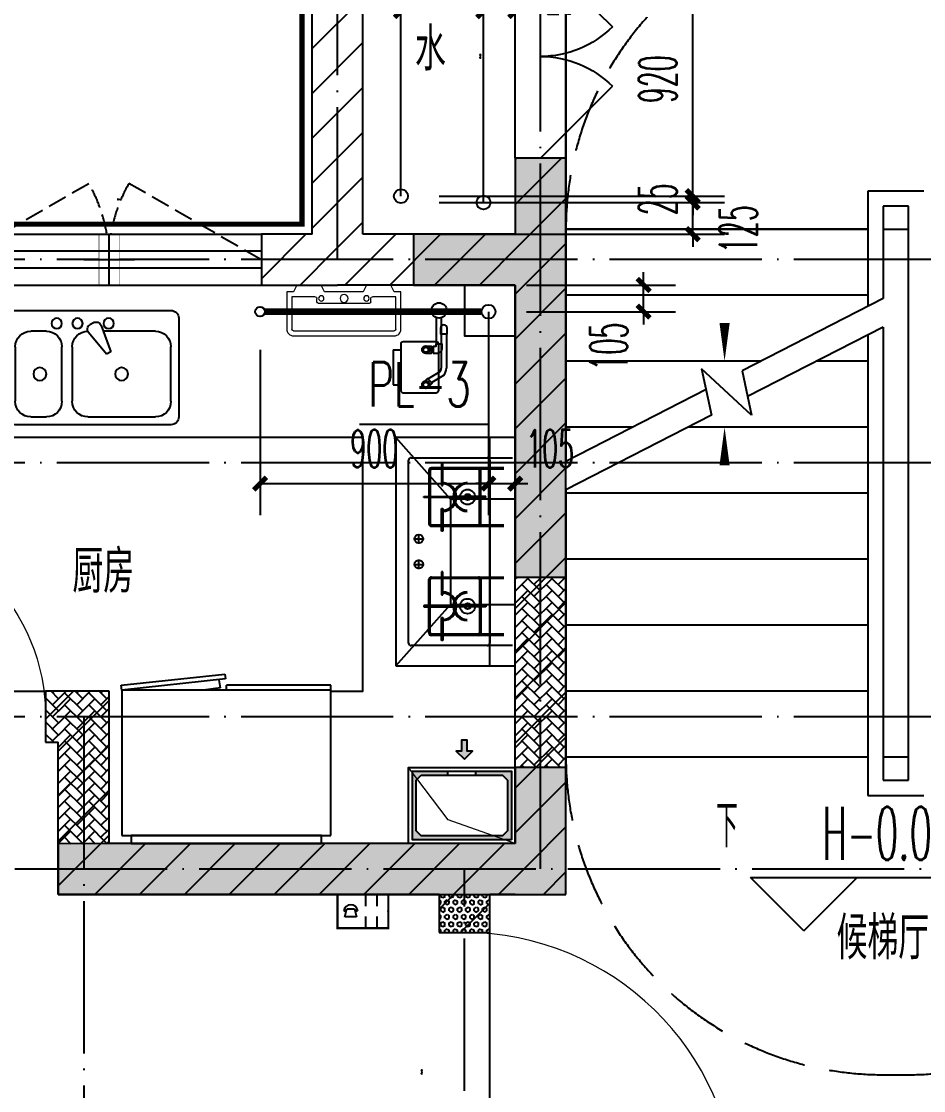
# Model space of a CAD drawing. Extents: x 27938 to 1507990, y 110129 to 923079.
# Drawn here: x 1235318 to 1238873, y 588451 to 592662 of the extents above; entities that cross this region are included whole.
import ezdxf
from ezdxf.enums import TextEntityAlignment as Align

# ---------------------------------------------------------------- set-up
doc = ezdxf.new("R2010")
doc.units = 0
doc.header["$LTSCALE"] = 1000
doc.header["$MEASUREMENT"] = 0
doc.linetypes.add('DASH', pattern=[0.35, 0.25, -0.1])
doc.linetypes.add('DOTE', pattern=[2.42, 2, -0.2, 0.02, -0.2])
for name, color, linetype in [('----建筑底图', 8, 'Continuous'), ('AH-FURNITURE', 1, 'Continuous'), ('COLUMN', 9, 'Continuous'), ('DIM_ELEV', 3, 'Continuous'), ('DIM_SYMB', 3, 'Continuous'), ('DIM_不分区消火栓', 1, 'Continuous'), ('DIM_管井排水', 5, 'Continuous'), ('DIM_给水', 3, 'Continuous'), ('DIM_餐饮排水', 31, 'Continuous'), ('DOTE', 1, 'Continuous'), ('EQUIP-安防', 3, 'Continuous'), ('EQUIP_污水', 7, 'Continuous'), ('IP-bath&kitchen-JOHNSON', 4, 'Continuous'), ('LVTRY', 6, 'Continuous'), ('PIPE-餐饮排水', 41, 'P'), ('PUB_HATCH', 8, 'Continuous'), ('PUB_TEXT', 4, 'Continuous'), ('STAIR', 2, 'Continuous'), ('VPIPE-不分区消火栓', 1, 'Continuous'), ('VPIPE-凝结', 150, 'N'), ('VPIPE-管井排水', 210, 'GF'), ('VPIPE-餐饮排水', 41, 'P'), ('WALL', 9, 'Continuous'), ('WINDOW', 4, 'Continuous'), ('WINDOW_TEXT', 7, 'Continuous'), ('保温', 6, 'Continuous'), ('建筑-排气道', 9, 'Continuous'), ('机电标识类', 1, 'Continuous')]:
    doc.layers.add(name, color=color, linetype=linetype)
for name, color, linetype, lineweight in [('平面-空调室内机', 176, 'Continuous', 9), ('平面-空调预留孔', 173, 'Continuous', 15), ('空调', 76, 'Continuous', 13), ('立面-洞口示意', 152, 'Continuous', 13)]:
    doc.layers.add(name, color=color, linetype=linetype, lineweight=lineweight)
doc.styles.add('_TCH_DIM', font='SIMPLEX.shx', dxfattribs={"width": 0.7, "bigfont": 'GBCBIG.shx'})
doc.styles.add('_TCH_DIM_T3', font='SIMPLEX.shx', dxfattribs={"width": 0.494118, "bigfont": 'GBCBIG.shx'})
doc.styles.add('_TCH_WINDOW', font='SIMPLEX.shx', dxfattribs={"width": 0.7, "height": 3.5, "bigfont": 'GBCBIG.shx'})
doc.styles.add('_TEL_DIM', font='SIMPLEX', dxfattribs={"width": 0.8, "height": 3.5, "bigfont": 'HZTXT'})
doc.styles.add('_TWT_SERIAL', font='SIMPLEX', dxfattribs={"width": 0.8, "height": 3.5, "bigfont": 'HZTXT'})
doc.styles.add('DIM_FONT', font='SIMPLEX.shx', dxfattribs={"width": 0.56})
doc.styles.get("Standard").update_dxf_attribs({"font": 'gbenor.shx', "bigfont": 'gbcbig.shx'})
doc.linetypes.add('GF', pattern='A,3,-0.2,["GF",Standard,S=0.25,R=0,X=-0.1,Y=-0.115],-0.35', length=3.55)
doc.linetypes.add('N', pattern='A,3,-0.2,["N",Standard,S=0.25,R=0,X=-0.1,Y=-0.115],-0.2', length=3.4)
doc.linetypes.add('P', pattern='A,3,-0.2,["P",Standard,S=0.25,R=0,X=-0.1,Y=-0.115],-0.2', length=3.4)
doc.dimstyles.new('_TWT_ARCH&&50', dxfattribs={"dimtxt": 148.75, "dimasz": 50, "dimexe": 125, "dimexo": 150, "dimgap": 63.125, "dimtad": 1, "dimdec": 0, "dimzin": 0, "dimdsep": 46, "dimtxsty": '_TCH_DIM_T3', "dimblk": 'ARCHTICK', "dimcen": 0.09, "dimclrt": 7, "dimazin": 2, "dimtfac": 1, "dimtdec": 0, "dimtix": 1, "dimtmove": 2, "dimatfit": 3, "dimfxl": 100, "dimtolj": 1, "dimtzin": 0, "dimarcsym": 0})
pattern_1 = [(45, (0, 0), (0, 47.4157523), [100.584, -33.528]), (135, (23.708, 23.708), (3e-15, 47.4157523), [100.584, -33.528])]
pattern_2 = [(45, (0, 89.76), (-88.3884, 88.3884), [])]

# ---------------------------------------------------------------- blocks, each defined once
blk = doc.blocks.new('rtyg7uyhg')
at = {"layer": 'LVTRY', "color": 0}
for p, q in [((194234.6, 45488.8), (193621, 45488.8)), ((193590.3, 45458.1), (193590.3, 45069.5)), ((193925.8, 45440.4), (193940.1, 45432.2)), ((194265.3, 45069.5), (194265.3, 45458.1)), ((193682.3, 45407), (193887.8, 45407)), ((193896.4, 45429.9), (193857.6, 45326.3)), ((193875.3, 45316), (193945.6, 45401.5)), ((194111.9, 45407), (194173.3, 45407)), ((193621, 45130.8), (193621, 45345.6)), ((193857.6, 45326.3), (193875.3, 45316)), ((194009.6, 45345.6), (194009.6, 45130.8)), ((194050.5, 45130.8), (194050.5, 45345.6)), ((194234.6, 45345.6), (194234.6, 45130.8)), ((193948.3, 45069.5), (193682.3, 45069.5)), ((194173.3, 45069.5), (194111.9, 45069.5)), ((193621, 45038.8), (194234.6, 45038.8))]:
    blk.add_line(p, q, dxfattribs=at)
for centre, radius in [((193866.4, 45437.7), 20.5), ((193989.2, 45437.7), 20.5), ((194071, 45437.7), 20.5), ((193815.3, 45238.2), 25.6), ((194137.5, 45238.2), 25.6)]:
    blk.add_circle(centre, radius, dxfattribs=at)
for centre, radius, start, end in [((193621, 45458.1), 30.7, 90, 180), ((194234.6, 45458.1), 30.7, 360, 90), ((193915.6, 45422.7), 20.5, 60, 159.4623), ((193682.3, 45345.6), 61.4, 90, 180), ((193929.8, 45414.5), 20.5, 320.5377, 60), ((193948.3, 45345.6), 61.4, 360, 90), ((194111.9, 45345.6), 61.4, 90, 180), ((194173.3, 45345.6), 61.4, 360, 90), ((193682.3, 45130.8), 61.4, 180, 270), ((193948.3, 45130.8), 61.4, 270, 360), ((194111.9, 45130.8), 61.4, 180, 270), ((194173.3, 45130.8), 61.4, 270, 360), ((193621, 45069.5), 30.7, 180, 270), ((194234.6, 45069.5), 30.7, 270, 360)]:
    blk.add_arc(centre, radius, start, end, dxfattribs=at)
at = {"layer": 'LVTRY', "color": 0, "style": 'DIM_FONT', "width": 0.8, "flags": 9}
for tag in ['YSIZE', 'XSIZE']:
    blk.add_attdef(tag, (193927.8, 45487.8), '', height=0.5, rotation=90, dxfattribs=at)
blk = doc.blocks.new('A$C60D053AF')
at = {"layer": 'AH-FURNITURE', "color": 0}
for p, q in [((192.5, -71), (327.6, -71)), ((355.9, -82.7), (384.2, -129)), ((232.5, -90), (128.3, -90)), ((232.5, -110), (128.3, -110)), ((192.5, -91), (327.6, -91)), ((245, -129.5), (245, -122.5)), ((265, -129.5), (265, -122.5)), ((341.7, -96.9), (370, -143.2)), ((255, -281), (255, -251)), ((393, -281), (393, -251)), ((255, -281), (393, -281))]:
    blk.add_line(p, q, dxfattribs=at)
for points in [[(170, -68, 1), (170, -94), (192.5, -94), (192.5, -68)], [(234, -251), (414, -251, 0.414214), (424, -241), (424, -111, 0.414214), (414, -101), (234, -101, 0.414214), (224, -111), (224, -241, 0.414214)], [(268, -122.5), (268, -107, 0.414214), (248, -87), (232.5, -87), (232.5, -113), (242, -113), (242, -122.5)], [(242, -152, 1), (268, -152), (268, -129.5), (242, -129.5)], [(383.8, -161.2, 1), (402.2, -142.8), (386.3, -126.9), (367.9, -145.3)]]:
    blk.add_lwpolyline(points, format="xyb", close=True, dxfattribs=at)
for centre, radius in [((100, -100), 30), ((255, -152), 15), ((255, -152), 10), ((393, -152), 15), ((393, -152), 10)]:
    blk.add_circle(centre, radius, dxfattribs=at)
for radius in [40, 20]:
    blk.add_arc((327.6, -111), radius, 45, 90, dxfattribs=at)
blk = doc.blocks.new('A-Kitchen-7')
at = {"layer": 'LVTRY', "color": 0}
for p, q in [((-518.7, 779.7), (-7.2, 834.3)), ((-3.6, 810.6), (-515, 756)), ((-29.1, 767), (-35.2, 806.4)), ((-7.2, 834.3), (-3.6, 810.6)), ((-515, 756), (-518.7, 779.7)), ((515, 756), (-515, 756)), ((-515, 756), (-515, 40)), ((-485.6, 760.5), (-484.9, 756)), ((-29.1, 767), (-112.1, 756)), ((515, 780), (0, 780)), ((0, 756), (0, 780)), ((515, 756), (515, 780)), ((515, 40), (515, 756)), ((-515, 40), (515, 40))]:
    blk.add_line(p, q, dxfattribs=at)
blk.add_lwpolyline([(-468.9, 40), (-468.9, 0), (468.9, 0), (468.9, 40)], close=True, dxfattribs=at)
blk = doc.blocks.new('*U41')
h = blk.add_hatch(color=0)
h.set_gradient(color1=(0, 0, 255), rotation=180, tint=1)
h.paths.add_polyline_path([(0, 0), (-6.35, -6.35), (-6.35, -2.159), (-15, -2.159), (-15, 2.159), (-6.35, 2.159), (-6.35, 6.35)])
at = {"color": 0, "linetype": 'Continuous'}
blk.add_lwpolyline([(0, 0), (-6.35, -6.35), (-6.35, -2.159), (-15, -2.159), (-15, 2.159), (-6.35, 2.159), (-6.35, 6.35)], close=True, dxfattribs=at)
blk = doc.blocks.new('sgrsefv')
at = {"layer": 'PUB_HATCH'}
blk.add_hatch(color=0, dxfattribs=at).paths.add_polyline_path([(1112933.3, 840916.3), (1112933.3, 840646.3), (1113073.3, 840646.3), (1113073.3, 840661.3), (1112968.3, 840661.3), (1112948.3, 840681.3), (1112948.3, 840881.3), (1112968.3, 840901.3), (1113288.3, 840901.3), (1113308.3, 840881.3), (1113308.3, 840681.3), (1113288.3, 840661.3), (1113183.3, 840661.3), (1113183.3, 840646.3), (1113323.3, 840646.3), (1113323.3, 840916.3)])
at = {"layer": 'LVTRY', "color": 0}
for p, q in [((1113073.3, 840661.3), (1113073.3, 840646.3)), ((1113183.3, 840661.3), (1113183.3, 840646.3))]:
    blk.add_line(p, q, dxfattribs=at)
for points in [[(1112918.3, 840931.3), (1113338.3, 840931.3), (1113338.3, 840631.3), (1112918.3, 840631.3)], [(1112933.3, 840916.3), (1113323.3, 840916.3), (1113323.3, 840646.3), (1112933.3, 840646.3)], [(1113288.3, 840661.3), (1112968.3, 840661.3), (1112948.3, 840681.3), (1112948.3, 840881.3), (1112968.3, 840901.3), (1113288.3, 840901.3), (1113308.3, 840881.3), (1113308.3, 840681.3), (1113288.3, 840661.3)]]:
    blk.add_lwpolyline(points, close=True, dxfattribs=at)
at = {"layer": '立面-洞口示意', "color": 0}
blk.add_lwpolyline([(1112918.3, 840931.3), (1113181.8, 840837.4), (1113338.3, 840631.3)], dxfattribs=at)
at = {"layer": '建筑-排气道', "color": 8, "xscale": -5, "yscale": 5, "zscale": 5, "rotation": 270}
blk.add_blockref('*U41', (1113118.4, 840599), dxfattribs=at)
blk = doc.blocks.new('FRSDFDGDGDRGDR')
at = {"layer": '平面-空调预留孔', "color": 0}
for p, q in [((699612.3, 775044), (699612.3, 775441.2)), ((699618.9, 775447.8), (699746.3, 775447.8)), ((699746.3, 775447.8), (699746.3, 775355.4)), ((699719.9, 775342.2), (699719.9, 775143)), ((699726.5, 775348.8), (699739.7, 775348.8)), ((699726.5, 775136.4), (699739.7, 775136.4)), ((699746.3, 775129.8), (699746.3, 775037.4)), ((699746.3, 775037.4), (699618.9, 775037.4))]:
    blk.add_line(p, q, dxfattribs=at)
blk.add_lwpolyline([(699766.1, 775166.7), (699792.5, 775153.5), (699792.5, 775057.2), (699766.1, 775044), (699766.1, 775017.6), (699618.9, 775017.6, -0.414214), (699592.5, 775044), (699592.5, 775441.2, -0.414214), (699618.9, 775467.6), (699766.1, 775467.6), (699766.1, 775441.2), (699792.5, 775428), (699792.5, 775331.6), (699766.1, 775318.4)], format="xyb", close=True, dxfattribs=at)
for centre, radius in [((699739.7, 775331.6), 10.6), ((699739.7, 775243.2), 15.8), ((699739.7, 775153.5), 10.6)]:
    blk.add_circle(centre, radius, dxfattribs=at)
for centre, start, end in [((699618.9, 775441.2), 90, 180), ((699726.5, 775342.2), 90, 180), ((699739.7, 775355.4), 270, 360), ((699726.5, 775143), 180, 270), ((699739.7, 775129.8), 0, 90), ((699618.9, 775044), 180, 270)]:
    blk.add_arc(centre, 6.6, start, end, dxfattribs=at)
blk = doc.blocks.new('GDGDRGDRGRD')
at = {"layer": 'LVTRY', "color": 0}
for p, q in [((430080.5, 371515.4), (429864.6, 371758.3)), ((430334.8, 371758.3), (429864.6, 371758.3)), ((429864.6, 371758.3), (429864.6, 370858.3)), ((430234.8, 370858.3), (430234.8, 371758.3)), ((429914.8, 370948.3), (429914.8, 371668.3)), ((429924.8, 371678.3), (430324.8, 371678.3)), ((430045.1, 371658.3), (430045.1, 371568.3)), ((430049.6, 371658.3), (430045.1, 371658.3)), ((430049.6, 371568.3), (430049.6, 371658.3)), ((430234.8, 371668.3), (430234.8, 370948.3)), ((429994.8, 371628.3), (429994.8, 371418.3)), ((429999.8, 371628.3), (429999.8, 371418.3)), ((430289.8, 371638.3), (430004.8, 371638.3)), ((430289.8, 371633.3), (430004.8, 371633.3)), ((430194.8, 371418.3), (430194.8, 371628.3)), ((430199.8, 371418.3), (430199.8, 371628.3)), ((430045.1, 371568.3), (430049.6, 371568.3)), ((429974.8, 371525.6), (430102.3, 371525.6)), ((429974.8, 371521.1), (429974.8, 371525.6)), ((430102.3, 371521.1), (429974.8, 371521.1)), ((430334.8, 371515.4), (430080.5, 371515.4)), ((430080.5, 371515.4), (430080.5, 371100.3)), ((430219.8, 371525.6), (430092.3, 371525.6)), ((430092.3, 371525.6), (430092.3, 371521.1)), ((430092.3, 371521.1), (430219.8, 371521.1)), ((430102.3, 371525.6), (430102.3, 371521.1)), ((430219.8, 371521.1), (430219.8, 371525.6)), ((430234.8, 371100.3), (430234.8, 371515.4)), ((430045.1, 371388.3), (430045.1, 371478.3)), ((430045.1, 371478.3), (430049.6, 371478.3)), ((430049.6, 371478.3), (430049.6, 371388.3)), ((430004.8, 371413.3), (430289.8, 371413.3)), ((430004.8, 371408.3), (430289.8, 371408.3)), ((430049.6, 371388.3), (430045.1, 371388.3)), ((429935.4, 371358.3), (429974.2, 371358.3)), ((429954.8, 371338.9), (429954.8, 371377.7)), ((429954.8, 371238.9), (429954.8, 371277.7)), ((429935.4, 371258.3), (429974.2, 371258.3)), ((430045.1, 371228.3), (430045.1, 371138.3)), ((430049.6, 371228.3), (430045.1, 371228.3)), ((430049.6, 371138.3), (430049.6, 371228.3)), ((429994.8, 370988.3), (429994.8, 371198.3)), ((429999.8, 370988.3), (429999.8, 371198.3)), ((430004.8, 371208.3), (430289.8, 371208.3)), ((430004.8, 371203.3), (430289.8, 371203.3)), ((430194.8, 371198.3), (430194.8, 370988.3)), ((430199.8, 371198.3), (430199.8, 370988.3)), ((430045.1, 371138.3), (430049.6, 371138.3)), ((429864.6, 370858.3), (430080.5, 371100.3)), ((430102.3, 371095.6), (429974.8, 371095.6)), ((429974.8, 371095.6), (429974.8, 371091.1)), ((430080.5, 371100.3), (430334.8, 371100.3)), ((430092.3, 371091.1), (430092.3, 371095.6)), ((430092.3, 371095.6), (430219.8, 371095.6)), ((430102.3, 371091.1), (430102.3, 371095.6)), ((430219.8, 371095.6), (430219.8, 371091.1)), ((429974.8, 371091.1), (430102.3, 371091.1)), ((430219.8, 371091.1), (430092.3, 371091.1)), ((430045.1, 370958.3), (430045.1, 371048.3)), ((430045.1, 371048.3), (430049.6, 371048.3)), ((430049.6, 371048.3), (430049.6, 370958.3)), ((430289.8, 370983.3), (430004.8, 370983.3)), ((430289.8, 370978.3), (430004.8, 370978.3)), ((430324.8, 370938.3), (429924.8, 370938.3)), ((430049.6, 370958.3), (430045.1, 370958.3)), ((429864.6, 370858.3), (430334.8, 370858.3))]:
    blk.add_line(p, q, dxfattribs=at)
blk.add_lwpolyline([(429608.8, 370758.3), (429734.8, 370758.3), (429734.8, 371758.3), (427634.8, 371758.3)], dxfattribs=at)
for centre, radius in [((430147.3, 371523.3), 29.7), ((430147.3, 371523.3), 11.7), ((429954.8, 371358.3), 17), ((429954.8, 371258.3), 17), ((430147.3, 371093.3), 29.7), ((430147.3, 371093.3), 11.7)]:
    blk.add_circle(centre, radius, dxfattribs=at)
for centre, radius, start, end in [((429924.8, 371668.3), 10, 90, 180), ((430224.8, 371668.3), 10, 0, 90), ((430004.8, 371628.3), 10, 90, 180), ((430004.8, 371628.3), 5, 90, 180), ((430189.8, 371628.3), 10, 0, 90), ((430189.8, 371628.3), 5, 0, 90), ((430047.3, 371523.3), 56.7, 2.2742, 87.7258), ((430047.3, 371523.3), 52.2, 2.4704, 87.5296), ((430147.3, 371523.3), 56.7, 92.2742, 177.7258), ((430147.3, 371523.3), 52.2, 92.4704, 177.5296), ((430047.3, 371523.3), 56.7, 272.2742, 357.7258), ((430047.3, 371523.3), 52.2, 272.4704, 357.5296), ((430147.3, 371523.3), 56.7, 182.2742, 267.7258), ((430147.3, 371523.3), 52.2, 182.4704, 267.5296), ((430004.8, 371418.3), 10, 180, 270), ((430004.8, 371418.3), 5, 180, 270), ((430189.8, 371418.3), 5, 270, 0), ((430189.8, 371418.3), 10, 270, 0), ((430004.8, 371198.3), 10, 90, 180), ((430004.8, 371198.3), 5, 90, 180), ((430189.8, 371198.3), 10, 0, 90), ((430189.8, 371198.3), 5, 0, 90), ((430047.3, 371093.3), 56.7, 2.2742, 87.7258), ((430047.3, 371093.3), 52.2, 2.4704, 87.5296), ((430147.3, 371093.3), 56.7, 92.2742, 177.7258), ((430147.3, 371093.3), 52.2, 92.4704, 177.5296), ((430047.3, 371093.3), 56.7, 272.2742, 357.7258), ((430047.3, 371093.3), 52.2, 272.4704, 357.5296), ((430147.3, 371093.3), 56.7, 182.2742, 267.7258), ((430147.3, 371093.3), 52.2, 182.4704, 267.5296), ((430004.8, 370988.3), 10, 180, 270), ((430004.8, 370988.3), 5, 180, 270), ((430189.8, 370988.3), 5, 270, 0), ((430189.8, 370988.3), 10, 270, 0), ((429924.8, 370948.3), 10, 180, 270), ((430224.8, 370948.3), 10, 270, 0)]:
    blk.add_arc(centre, radius, start, end, dxfattribs=at)
at = {"color": 8, "xscale": -1, "rotation": 270}
blk.add_blockref('FRSDFDGDGDRGDR', (-345582.7, -327434.2), dxfattribs=at)
at = {"color": 8}
for name, p, rotation in [('A$C60D053AF', (430134.8, 372358.3), 270), ('sgrsefv', (1543253.1, 1211089.9), 180)]:
    blk.add_blockref(name, p, dxfattribs=dict(at, rotation=rotation))
at = {"color": 8, "xscale": -1}
blk.add_blockref('rtyg7uyhg', (622599.6, 326769.5), dxfattribs=at)
at = {"layer": 'LVTRY', "color": 8, "extrusion": (0, 0, -1), "xscale": -0.7999999999883585, "yscale": 0.7999999999883585, "zscale": -0.7999999999883585}
blk.add_blockref('A-Kitchen-7', (-429196.8, 370158.6), dxfattribs=at)
blk = doc.blocks.new('GFDGFSDFGD')
at = {"layer": 'PUB_HATCH'}
for points in [[(456616.6, 374623.7), (456616.6, 373473.7), (456816.6, 373473.7), (456816.6, 375123.7), (456616.6, 375123.7), (456616.6, 374823.7), (456216.6, 374823.7), (456216.6, 374623.7)], [(454816.4, 372423.2), (454816.6, 372224), (456816.6, 372224), (456816.6, 372724), (456616.6, 372724), (456616.6, 372424), (455016.6, 372424)]]:
    blk.add_hatch(color=0, dxfattribs=at).paths.add_polyline_path(points)
at = {"layer": 'COLUMN', "color": 0}
for p, q in [((456816.6, 375123.7), (456616.6, 375123.7)), ((456616.6, 375123.7), (456616.6, 374823.7)), ((456816.6, 373473.7), (456816.6, 375123.7)), ((456616.6, 374823.7), (456216.6, 374823.7)), ((456216.6, 374823.7), (456216.6, 374623.7)), ((456216.6, 374623.7), (456616.6, 374623.7)), ((456616.6, 374623.7), (456616.6, 373473.7)), ((456616.6, 373473.7), (456816.6, 373473.7)), ((456816.6, 372724), (456616.6, 372724)), ((456616.6, 372724), (456616.6, 372424)), ((456816.6, 372224), (456816.6, 372724)), ((455016.6, 372424), (454816.4, 372423.2)), ((454816.4, 372423.2), (454816.6, 372224)), ((456616.6, 372424), (455016.6, 372424)), ((454816.6, 372224), (456816.6, 372224))]:
    blk.add_line(p, q, dxfattribs=at)
blk = doc.blocks.new('GDFGDGRD')
at = {"layer": '保温', "linetype": 'ByBlock', "ltscale": 10}
h = blk.add_hatch(dxfattribs=at)
h.set_pattern_fill('AR-HBONE', color=251, scale=55)
h.set_pattern_definition(pattern_1)
h.paths.add_polyline_path([(434616.6, 372723.9), (434416.6, 372723.9), (434416.5, 373473.7), (434616.5, 373473.7)])
h = blk.add_hatch(dxfattribs=at)
h.set_pattern_fill('AR-HBONE', color=251, scale=55)
h.set_pattern_definition(pattern_1)
h.paths.add_polyline_path([(436215.3, 372423.6), (436216.6, 373023.7), (436416.6, 373023.7), (436415.3, 372423.6)])
h = blk.add_hatch(dxfattribs=at)
h.set_pattern_fill('AR-HBONE', color=251, scale=55)
h.set_pattern_definition(pattern_1)
h.paths.add_polyline_path([(436416.6, 372823.7), (436416.6, 373023.7), (436466.6, 373023.7), (436466.6, 372823.7)])
at = {"layer": '保温', "linetype": 'Continuous', "ltscale": 10}
h = blk.add_hatch(dxfattribs=at)
h.set_pattern_fill('HEX', color=251, scale=10, angle=90, style=0)
h.set_pattern_definition([(90, (0, 0), (-16.49778, 1e-15), [9.525, -19.05]), (210, (0, 0), (8.24889, -14.2874966), [9.525, -19.05]), (150, (6e-16, 9.525), (-8.24889, -14.2874966), [9.525, -19.05])])
h.paths.add_polyline_path([(434916.6, 372073.7), (434716.6, 372073.7), (434716.5, 372223.7), (434916.5, 372223.7)])
blk = doc.blocks.new('dongkong')
blk.add_wipeout([(-603756, 210771), (-603756, 210570.8), (-603836, 210570.8), (-603836, 210771)])
at = {"layer": '机电标识类', "color": 250, "linetype": 'DASH', "ltscale": 400}
for p, q in [((-603796, 210771), (-603796, 210570.8)), ((-603896, 210670.7), (-603696, 210670.7))]:
    blk.add_line(p, q, dxfattribs=at)
at = {"layer": '空调', "color": 6, "linetype": 'DASH', "const_width": 2}
blk.add_lwpolyline([(-603756, 210771), (-603756, 210570.8), (-603836, 210570.8), (-603836, 210771)], close=True, dxfattribs=at)
blk = doc.blocks.new('$equip$00002628')
at = {"linetype": 'Continuous'}
for p, q in [((-0.625, 0.415), (0.625, 0.415)), ((-0.625, -0.415), (-0.625, 0.415)), ((0.071, 0.129), (0.071, 0.415)), ((0.35, 0.129), (0.35, 0.415)), ((0.625, 0.415), (0.625, -0.415)), ((-0.472, 0.01), (-0.409, 0.01)), ((-0.446, -0.138), (-0.395, 0.058)), ((-0.395, 0.058), (-0.395, 0.058)), ((-0.395, 0.058), (-0.206, 0.058)), ((-0.206, 0.058), (-0.155, -0.138)), ((-0.191, 0.01), (-0.129, 0.01)), ((-0.155, -0.138), (-0.446, -0.138)), ((0.071, -0.415), (0.071, -0.129)), ((0.35, -0.415), (0.35, -0.129)), ((0.625, -0.415), (-0.625, -0.415))]:
    blk.add_line(p, q, dxfattribs=at)
at = {"const_width": 0.05}
blk.add_lwpolyline([(-0.625, 0.415), (0.625, 0.415), (0.625, -0.415), (-0.625, -0.415), (-0.625, 0.415), (0.625, 0.415)], dxfattribs=at)
at = {"linetype": 'Continuous'}
blk.add_arc((-0.3, -0.011), 0.173, 6.9897, 173.0103, dxfattribs=at)
for p in [(0, 0.415), (-0.625, 0), (0.625, 0), (0, -0.415)]:
    blk.add_point(p)
at = {"color": 7, "style": '_TEL_DIM', "flags": 1}
blk.add_attdef('A', text='', height=0.000025, dxfattribs=at).set_placement((0, 0), align=Align.MIDDLE_CENTER)
blk = doc.blocks.new('GHFHFHTFHCSDCS')
at = {"layer": 'EQUIP-安防', "xscale": 160, "yscale": 160, "zscale": 160}
blk.add_blockref('$equip$00002628', (456016.6, 372157.3), dxfattribs=at)
blk = doc.blocks.new('$DorLib2D$00000001')
at = {"color": 0}
for p, q in [((0.45, 0.975), (0.5, 0.975)), ((0.45, 0), (0.45, 0.975)), ((0.5, 0), (0.5, 0.975)), ((0.5, 0), (0.45, 0))]:
    blk.add_line(p, q, dxfattribs=at)
at = {"color": 0, "lineweight": 13}
blk.add_arc((0.475, 0), 0.975, 91.4693, 180, dxfattribs=at)
blk = doc.blocks.new('$DorLib2D$00000116')
at = {"color": 0}
for p, q in [((-0.5, 0), (-0.1464, 0.3536)), ((0.5, 0), (0.1464, 0.3536))]:
    blk.add_line(p, q, dxfattribs=at)
for centre, start, end in [((-0.5, 0), 0, 45), ((0.5, 0), 135, 180)]:
    blk.add_arc(centre, 0.5, start, end, dxfattribs=at)
blk = doc.blocks.new('$WINLIB2D$00000001')
at = {"color": 0}
for points in [[(-0.5, 0.5), (-0.5, -0.5)], [(-0.5, 0.5), (0.5, 0.5)], [(0.5, -0.5), (0.5, 0.5)], [(0.5, 0.1667), (-0.5, 0.1667)], [(0.5, -0.1667), (-0.5, -0.1667)], [(-0.5, -0.5), (0.5, -0.5)]]:
    blk.add_lwpolyline(points, dxfattribs=at)
blk = doc.blocks.new('A$C149A4CC3')
at = {"layer": 'PUB_HATCH'}
h = blk.add_hatch(dxfattribs=at)
h.set_pattern_fill('普通砖', color=256, scale=50, style=0)
h.set_pattern_definition(pattern_2)
h.paths.add_polyline_path([(10300, -14776.8), (10400, -14710.1), (10400, -13260.1), (10200, -13060.1), (10200, -14710.1)])
h = blk.add_hatch(dxfattribs=at)
h.set_pattern_fill('普通砖', color=256, scale=50, style=0)
h.set_pattern_definition(pattern_2)
h.paths.add_polyline_path([(11200, -14810.1), (11200, -14410.1), (11000, -14410.1), (11000, -14710.1), (11066.7, -14810.1)])
h = blk.add_hatch(dxfattribs=at)
h.set_pattern_fill('普通砖', color=256, scale=50, style=0)
h.set_pattern_definition(pattern_2)
h.paths.add_polyline_path([(10200, -14710.1), (10000, -14710.1), (10000, -14910.1), (10300, -14910.1), (10300, -14776.8)])
h = blk.add_hatch(dxfattribs=at)
h.set_pattern_fill('普通砖', color=256, scale=50, style=0)
h.set_pattern_definition(pattern_2)
h.paths.add_polyline_path([(11066.7, -14810.1), (11000, -14710.1), (10400, -14710.1), (10300, -14776.8), (10300, -14910.1), (11000, -14910.1)])
h = blk.add_hatch(dxfattribs=at)
h.set_pattern_fill('普通砖', color=256, scale=50, style=0)
h.set_pattern_definition(pattern_2)
h.paths.add_polyline_path([(11066.7, -17210.1), (11200, -17210.1), (11200, -14810.1), (11066.7, -14810.1), (11000, -14910.1), (11000, -17110.1)])
h = blk.add_hatch(dxfattribs=at)
h.set_pattern_fill('普通砖', color=256, scale=50, style=0)
h.set_pattern_definition(pattern_2)
h.paths.add_polyline_path([(9400, -16510.1), (9150, -16510.1), (9150, -16710.1), (9200, -16710.1)])
h = blk.add_hatch(dxfattribs=at)
h.set_pattern_fill('普通砖', color=256, scale=50, style=0)
h.set_pattern_definition(pattern_2)
h.paths.add_polyline_path([(9200, -17310.1), (9400, -17110.1), (9400, -16510.1), (9200, -16710.1)])
h = blk.add_hatch(dxfattribs=at)
h.set_pattern_fill('普通砖', color=256, scale=50, style=0)
h.set_pattern_definition(pattern_2)
h.paths.add_polyline_path([(10800, -17243.4), (10800, -17110.1), (9400, -17110.1), (9200, -17310.1), (10700, -17310.1)])
h = blk.add_hatch(dxfattribs=at)
h.set_pattern_fill('普通砖', color=256, scale=50, style=0)
h.set_pattern_definition(pattern_2)
h.paths.add_polyline_path([(11066.7, -17210.1), (11000, -17110.1), (10800, -17110.1), (10800, -17243.4), (10900, -17310.1), (11000, -17310.1)])
h = blk.add_hatch(dxfattribs=at)
h.set_pattern_fill('普通砖', color=256, scale=50, style=0)
h.set_pattern_definition(pattern_2)
h.paths.add_polyline_path([(11200, -17310.1), (11200, -17210.1), (11066.7, -17210.1), (11000, -17310.1)])
h = blk.add_hatch(dxfattribs=at)
h.set_pattern_fill('普通砖', color=256, scale=50, style=0)
h.set_pattern_definition(pattern_2)
h.paths.add_polyline_path([(10700, -17310.1), (10700, -17460.1), (10900, -17460.1), (10900, -17310.1), (10800, -17243.4)])
at = {"layer": 'DIM_ELEV', "color": 8}
for p, q in [((12137.1, -17454), (11927.1, -17244)), ((11927.1, -17244), (12858, -17244)), ((12137.1, -17454), (12347.1, -17244))]:
    blk.add_line(p, q, dxfattribs=at)
at = {"layer": 'DIM_SYMB', "color": 8}
for points in [[(13175, -16900.1, 0, 0, 0), (13175, -13975.1, 0, 0, 0), (11825, -13975.1, 0, 0, 0), (11825, -15210.1, 0, 40, 0), (11825, -15060.1, 0, 0, 0)], [(11825, -16900.1, 0, 0, 0), (11825, -15470.1, 0, 40, 0), (11825, -15620.1, 0, 0, 0)]]:
    blk.add_lwpolyline(points, format="xyseb", dxfattribs=at)
at = {"layer": 'DOTE', "color": 169, "linetype": 'DOTE', "ltscale": 0.3}
for p, q in [((11100, -17209.8), (11100, -11458)), ((10300, -14810.1), (10300, -13160.1)), ((25039.9, -14810.1), (-25818.8, -14810.1)), ((25039.9, -15610.1), (-25818.8, -15610.1)), ((25039.9, -16610.1), (-25818.8, -16610.1)), ((9300.2, -16610.1), (9300, -26899.5)), ((-25818.8, -17209.8), (25039.9, -17209.8)), ((10800, -18810.1), (10800, -17210.1))]:
    blk.add_line(p, q, dxfattribs=at)
at = {"layer": 'IP-bath&kitchen-JOHNSON', "color": 8}
blk.add_lwpolyline([(10800, -14910.1), (10800, -15110.1), (11000, -15110.1)], dxfattribs=at)
at = {"layer": 'STAIR', "color": 8}
for p, q in [((11200, -13260.1), (11200, -14690.1)), ((12610, -14540.1), (12390, -14540.1)), ((12390, -14540.1), (12390, -14993.9)), ((12550, -14600.1), (12450, -14600.1)), ((12450, -14600.1), (12450, -14963.1)), ((12550, -16860.1), (12550, -14600.1)), ((11200, -14690.1), (11200, -15604.6)), ((12390, -14690.1), (11200, -14690.1)), ((11200, -14690.1), (12390, -14690.1)), ((12450, -14690.1), (12450, -14963.1)), ((12450, -14690.1), (12550, -14690.1)), ((12550, -16770.1), (12550, -14690.1)), ((12390, -14950.1), (11200, -14950.1)), ((12450, -14963.1), (11894, -15248.5)), ((12450, -15075.5), (11915.8, -15349.7)), ((12390, -15106.3), (12390, -16920.1)), ((12450, -15075.5), (12450, -16770.1)), ((12450, -15075.5), (12450, -16860.1)), ((11968.8, -15210.1), (11200, -15210.1)), ((11931.6, -15422.9), (11734.4, -15240)), ((11734.4, -15240), (11773.7, -15422.6)), ((12390, -15210.1), (12187.8, -15210.1)), ((11894, -15248.5), (11931.6, -15422.9)), ((11751.9, -15321.4), (11200, -15604.6)), ((11773.7, -15422.6), (11200, -15717)), ((11462.2, -15470.1), (11200, -15470.1)), ((12390, -15470.1), (11681.2, -15470.1)), ((11200, -15717), (11200, -16770.1)), ((12390, -15730.1), (11200, -15730.1)), ((12390, -15990.1), (11200, -15990.1)), ((12390, -16250.1), (11200, -16250.1)), ((12390, -16510.1), (11200, -16510.1)), ((12390, -16770.1), (11200, -16770.1)), ((12550, -16770.1), (12450, -16770.1)), ((12450, -16860.1), (12550, -16860.1)), ((12390, -16920.1), (12610, -16920.1))]:
    blk.add_line(p, q, dxfattribs=at)
at = {"layer": 'STAIR', "color": 8, "linetype": 'DASH'}
for points in [[(11200, -14690.1, -0.414214), (12450, -13440.1), (12550, -13440.1, -0.414214), (13800, -14690.1)], [(11200, -16770.1, 0.414214), (12450, -18020.1), (12550, -18020.1, 0.414214), (13800, -16770.1)]]:
    blk.add_lwpolyline(points, format="xyb", dxfattribs=at)
at = {"layer": 'VPIPE-凝结', "color": 8}
blk.add_line((10875, -14530.1), (10875, -14432.1), dxfattribs=at)
at = {"layer": 'WALL', "color": 8}
for p, q in [((10200, -14710.1), (10200, -13060.1)), ((10400, -14710.1), (10400, -13260.1)), ((11200, -14410.1), (11000, -14410.1)), ((11000, -14410.1), (11000, -14710.1)), ((11200, -14810.1), (11200, -14410.1)), ((10200, -14710.1), (10000, -14710.1)), ((10000, -14710.1), (10000, -14910.1)), ((11000, -14710.1), (10400, -14710.1)), ((11200, -17210.1), (11200, -14810.1)), ((10000, -14910.1), (10300, -14910.1)), ((11000, -14910.1), (10300, -14910.1)), ((11000, -17110.1), (11000, -14910.1)), ((9400, -16510.1), (9150, -16510.1)), ((9150, -16510.1), (9150, -16710.1)), ((9400, -17110.1), (9400, -16510.1)), ((9150, -16710.1), (9200, -16710.1)), ((9200, -17310.1), (9200, -16710.1)), ((10800, -17110.1), (9400, -17110.1)), ((11000, -17110.1), (10800, -17110.1)), ((11200, -17310.1), (11200, -17210.1)), ((10700, -17310.1), (9200, -17310.1)), ((10700, -17310.1), (10700, -17460.1)), ((10900, -17460.1), (10900, -17310.1)), ((11000, -17310.1), (10900, -17310.1)), ((11000, -17310.1), (11000, -17310.1)), ((11000, -17310.1), (11200, -17310.1)), ((10700, -17460.1), (10900, -17460.1))]:
    blk.add_line(p, q, dxfattribs=at)
at = {"layer": 'WINDOW', "color": 8}
for p, q in [((11000, -14410.1), (11000, -13610.1)), ((11200, -14410.1), (11200, -13610.1)), ((8350, -16510.1), (9150, -16510.1)), ((10900, -18560.1), (10900, -17460.1))]:
    blk.add_line(p, q, dxfattribs=at)
at = {"layer": 'WINDOW', "color": 8, "linetype": 'DASH', "ltscale": 0.3}
for points in [[(8800, -14810.1), (9319.6, -14510.1, -0.131652), (9400, -14810.1)], [(9998.1, -14810.1), (9478.5, -14510.1, 0.131652), (9398.1, -14810.1)]]:
    blk.add_lwpolyline(points, format="xyb", dxfattribs=at)
at = {"color": 8}
for name, p in [('GFDGFSDFGD', (-445616.6, -389533.8)), ('GDGDRGDRGRD', (-419334.8, -387268.4)), ('GHFHFHTFHCSDCS', (-445616.6, -389533.8))]:
    blk.add_blockref(name, p, dxfattribs=at)
at = {"color": 8, "xscale": -1}
blk.add_blockref('GDFGDGRD', (445616.6, -389533.8), dxfattribs=at)
at = {"layer": 'WINDOW', "color": 8}
ref = blk.add_blockref('$DorLib2D$00000116', (11100, -14010.1), dxfattribs=dict(at, xscale=800, yscale=-800, zscale=800, rotation=89.99999999025357))
ref.add_attrib('A', 'BFM0818', (10864.6, -14016.7), dxfattribs={"layer": 'WINDOW_TEXT', "color": 8, "ltscale": 0.5, "height": 4.25, "rotation": 90, "style": '_TCH_WINDOW', "width": 0.494118})
ref = blk.add_blockref('$DorLib2D$00000001', (8750, -16610.1), dxfattribs=dict(at, xscale=-800, yscale=800, zscale=-800, rotation=6.06372912622234e-10))
ref.add_attrib('A', 'M0822', (8745.1, -16404), dxfattribs={"layer": 'WINDOW_TEXT', "color": 8, "ltscale": 0.5, "height": 4.25, "style": '_TCH_WINDOW', "width": 0.494118})
ref = blk.add_blockref('$DorLib2D$00000001', (10800, -18010.1), dxfattribs=dict(at, xscale=-1100, yscale=-1100, zscale=-1100, rotation=90.00000000947153))
ref.add_attrib('A', 'YFDM1122', (10634.3, -18017.5), dxfattribs={"layer": 'WINDOW_TEXT', "color": 8, "ltscale": 0.5, "height": 4.25, "rotation": 90, "style": '_TCH_WINDOW', "width": 0.494118})
at = {"layer": 'DIM_ELEV', "color": 8, "style": '_TCH_DIM', "width": 0.494118}
blk.add_text('H-0.015', height=208.25, dxfattribs=at).set_placement((12209.8, -17173.9))
at = {"layer": 'DIM_SYMB', "color": 7, "style": '_TCH_DIM', "width": 0.7}
blk.add_text('下', height=168.8, dxfattribs=at).set_placement((11791.8, -17125.1))
at = {"layer": 'PUB_TEXT', "color": 8}
for s, height, p in [('水', 168.8, (10605.2, -14065.3)), ('厨房', 168.79, (9255.5, -16122.4)), ('候梯厅', 168.79, (12266.3, -17565.7))]:
    blk.add_text(s, height=height, dxfattribs=at).set_placement(p)
at = {"layer": '平面-空调室内机', "color": 8, "ltscale": 0.3, "xscale": -1, "rotation": 180}
blk.add_blockref('dongkong', (613196, 195860.7), dxfattribs=at)
at = {"color": 8, "linetype": 'DASH', "ltscale": 0.8, "const_width": 20}
blk.add_lwpolyline([(0, -16470.1), (1660, -16470.1), (1660, -15470.1), (4840, -15470.1), (4840, -16470.1), (6360, -16470.1), (6360, -15470.1), (8060, -15470.1), (8060, -14670.1), (10160, -14670.1), (10160, -13020.1), (14840, -13020.1), (14840, -14670.1), (16940, -14670.1), (16940, -15470.1), (18640, -15470.1), (18640, -16470.1), (20160, -16470.1), (20160, -15470.1), (23340, -15470.1), (23340, -16470.1), (25140, -16470.1)], dxfattribs=at)
at = {"layer": 'WINDOW', "color": 8}
ref = blk.add_blockref('$WINLIB2D$00000001', (9400, -14810.1), dxfattribs=dict(at, xscale=-1200, yscale=200, zscale=-1200, rotation=179.9999999963314))
ref.add_attrib('A', 'C1214', (9432.4, -14574.7), dxfattribs={"layer": 'WINDOW_TEXT', "color": 8, "ltscale": 0.5, "height": 4.25, "rotation": 360, "style": '_TCH_WINDOW', "width": 0.494118})
blk = doc.blocks.new('_ArchTick')
at = {"color": 0, "linetype": 'ByBlock', "const_width": 0.4}
blk.add_lwpolyline([(-0.5, -0.5), (0.5, 0.5)], dxfattribs=at)
blk = doc.blocks.new('*D428')
at = {"layer": 'Defpoints', "color": 0}
for p in [(1236258.4, 591519), (1237158.4, 591519), (1237158.4, 590842)]:
    blk.add_point(p, dxfattribs=at)
at = {"layer": 'DIM_餐饮排水', "color": 0, "lineweight": -2}
for p, q in [((1236258.4, 591369), (1236258.4, 590717)), ((1237158.4, 591369), (1237158.4, 590717)), ((1236258.4, 590842), (1237158.4, 590842))]:
    blk.add_line(p, q, dxfattribs=at)
at = {"layer": 'DIM_餐饮排水', "color": 0, "lineweight": -2, "xscale": 50, "yscale": 50, "zscale": 50, "rotation": 180}
blk.add_blockref('_ArchTick', (1236258.4, 590842), dxfattribs=at)
at = {"layer": 'DIM_餐饮排水', "color": 0, "lineweight": -2, "xscale": 50, "yscale": 50, "zscale": 50}
blk.add_blockref('_ArchTick', (1237158.4, 590842), dxfattribs=at)
at = {"layer": 'DIM_餐饮排水', "color": 7, "insert": (1236708.4, 590979.5), "char_height": 148.75, "attachment_point": 5, "style": '_TCH_DIM_T3'}
blk.add_mtext('\\A1;900', dxfattribs=at)
blk = doc.blocks.new('*D429')
at = {"layer": 'Defpoints', "color": 0}
for p in [(1237158.4, 591519), (1237263.6, 591519), (1237263.6, 590842)]:
    blk.add_point(p, dxfattribs=at)
at = {"layer": 'DIM_餐饮排水', "color": 0, "lineweight": -2}
for p, q in [((1237158.4, 591369), (1237158.4, 590717)), ((1237263.6, 591369), (1237263.6, 590717)), ((1237158.4, 590842), (1237108.4, 590842)), ((1237158.4, 590842), (1237263.6, 590842)), ((1237263.6, 590842), (1237313.6, 590842))]:
    blk.add_line(p, q, dxfattribs=at)
at = {"layer": 'DIM_餐饮排水', "color": 0, "lineweight": -2, "xscale": 50, "yscale": 50, "zscale": 50}
blk.add_blockref('_ArchTick', (1237158.4, 590842), dxfattribs=at)
at = {"layer": 'DIM_餐饮排水', "color": 0, "lineweight": -2, "xscale": 50, "yscale": 50, "zscale": 50, "rotation": 180}
blk.add_blockref('_ArchTick', (1237263.6, 590842), dxfattribs=at)
at = {"layer": 'DIM_餐饮排水', "color": 7, "insert": (1237401.1, 590979.5), "char_height": 148.75, "attachment_point": 5, "style": '_TCH_DIM_T3'}
blk.add_mtext('\\A1;105', dxfattribs=at)
blk = doc.blocks.new('*D430')
at = {"layer": 'Defpoints', "color": 0}
for p in [(1237158.4, 591624), (1237769.7, 591624), (1237158.4, 591519)]:
    blk.add_point(p, dxfattribs=at)
at = {"layer": 'DIM_餐饮排水', "color": 0, "lineweight": -2}
for p, q in [((1237769.7, 591624), (1237769.7, 591674)), ((1237308.4, 591624), (1237894.7, 591624)), ((1237769.7, 591519), (1237769.7, 591624)), ((1237308.4, 591519), (1237894.7, 591519)), ((1237769.7, 591519), (1237769.7, 591469))]:
    blk.add_line(p, q, dxfattribs=at)
at = {"layer": 'DIM_餐饮排水', "color": 0, "lineweight": -2, "xscale": 50, "yscale": 50, "zscale": 50}
for p, rotation in [((1237769.7, 591624), 270), ((1237769.7, 591519), 90)]:
    blk.add_blockref('_ArchTick', p, dxfattribs=dict(at, rotation=rotation))
at = {"layer": 'DIM_餐饮排水', "color": 7, "insert": (1237632.2, 591381.5), "char_height": 148.75, "attachment_point": 5, "rotation": 90, "style": '_TCH_DIM_T3'}
blk.add_mtext('\\A1;105', dxfattribs=at)
blk = doc.blocks.new('*D506')
at = {"layer": 'Defpoints', "color": 0}
for p in [(1237138.6, 592702.7), (1236813.6, 591974), (1237138.6, 591974)]:
    blk.add_point(p, dxfattribs=at)
at = {"layer": 'DIM_给水', "color": 0, "lineweight": -2}
for p, q in [((1236813.6, 592124), (1236813.6, 592827.7)), ((1237138.6, 592124), (1237138.6, 592827.7)), ((1236813.6, 592702.7), (1237138.6, 592702.7))]:
    blk.add_line(p, q, dxfattribs=at)
at = {"layer": 'DIM_给水', "color": 0, "lineweight": -2, "xscale": 50, "yscale": 50, "zscale": 50}
for p, rotation in [((1236813.6, 592702.7), 180.0000596699985), ((1237138.6, 592702.7), 5.966999854209918e-05)]:
    blk.add_blockref('_ArchTick', p, dxfattribs=dict(at, rotation=rotation))
at = {"layer": 'DIM_给水', "color": 7, "insert": (1236976.1, 592840.2), "char_height": 148.75, "attachment_point": 5, "rotation": 0.0001, "style": '_TCH_DIM_T3'}
blk.add_mtext('\\A1;325', dxfattribs=at)
blk = doc.blocks.new('*D507')
at = {"layer": 'Defpoints', "color": 0}
for p in [(1237263.6, 592702.7), (1237138.6, 591974), (1237263.6, 591974)]:
    blk.add_point(p, dxfattribs=at)
at = {"layer": 'DIM_给水', "color": 0, "lineweight": -2}
for p, q in [((1237138.6, 592124), (1237138.6, 592827.7)), ((1237263.6, 592124), (1237263.6, 592827.7)), ((1237138.6, 592702.7), (1237088.6, 592702.7)), ((1237138.6, 592702.7), (1237263.6, 592702.7)), ((1237263.6, 592702.7), (1237313.6, 592702.7))]:
    blk.add_line(p, q, dxfattribs=at)
at = {"layer": 'DIM_给水', "color": 0, "lineweight": -2, "xscale": 50, "yscale": 50, "zscale": 50}
for p, rotation in [((1237138.6, 592702.7), 5.966997416173569e-05), ((1237263.6, 592702.7), 180.0000596699741)]:
    blk.add_blockref('_ArchTick', p, dxfattribs=dict(at, rotation=rotation))
at = {"layer": 'DIM_给水', "color": 7, "insert": (1237414.1, 592766.3), "char_height": 148.75, "attachment_point": 5, "rotation": 0.0001, "style": '_TCH_DIM_T3'}
blk.add_mtext('\\A1;125', dxfattribs=at)
blk = doc.blocks.new('*D510')
at = {"layer": 'Defpoints', "color": 0}
for p in [(1236813.6, 591949), (1237963.1, 591949), (1236813.6, 591824)]:
    blk.add_point(p, dxfattribs=at)
at = {"layer": 'DIM_给水', "color": 0, "lineweight": -2}
for p, q in [((1237963.1, 591949), (1237963.1, 591999)), ((1236963.6, 591949), (1238088.1, 591949)), ((1237963.1, 591824), (1237963.1, 591949)), ((1236963.6, 591824), (1238088.1, 591824)), ((1237963.1, 591824), (1237963.1, 591774))]:
    blk.add_line(p, q, dxfattribs=at)
at = {"layer": 'DIM_给水', "color": 0, "lineweight": -2, "xscale": 50, "yscale": 50, "zscale": 50}
for p, rotation in [((1237963.1, 591949), 270), ((1237963.1, 591824), 90)]:
    blk.add_blockref('_ArchTick', p, dxfattribs=dict(at, rotation=rotation))
at = {"layer": 'DIM_给水', "color": 7, "insert": (1238142.5, 591844), "char_height": 148.75, "attachment_point": 5, "rotation": 90, "style": '_TCH_DIM_T3'}
blk.add_mtext('\\A1;125', dxfattribs=at)
blk = doc.blocks.new('*D511')
at = {"layer": 'Defpoints', "color": 0}
for p in [(1236813.6, 591974), (1236813.6, 591949), (1237963.1, 591974)]:
    blk.add_point(p, dxfattribs=at)
at = {"layer": 'DIM_给水', "color": 0, "lineweight": -2}
for p, q in [((1237963.1, 591974), (1237963.1, 592024)), ((1236963.6, 591974), (1238088.1, 591974)), ((1236963.6, 591949), (1238088.1, 591949)), ((1237963.1, 591949), (1237963.1, 591974)), ((1237963.1, 591949), (1237963.1, 591899))]:
    blk.add_line(p, q, dxfattribs=at)
at = {"layer": 'DIM_给水', "color": 0, "lineweight": -2, "xscale": 50, "yscale": 50, "zscale": 50}
for p, rotation in [((1237963.1, 591974), 270), ((1237963.1, 591949), 90)]:
    blk.add_blockref('_ArchTick', p, dxfattribs=dict(at, rotation=rotation))
at = {"layer": 'DIM_给水', "color": 7, "insert": (1237825.6, 591961.5), "char_height": 148.75, "attachment_point": 5, "rotation": 90, "style": '_TCH_DIM_T3'}
blk.add_mtext('\\A1;25', dxfattribs=at)
blk = doc.blocks.new('*D512')
at = {"layer": 'Defpoints', "color": 0}
for p in [(1236813.6, 592894), (1237963.1, 592894), (1236813.6, 591974)]:
    blk.add_point(p, dxfattribs=at)
at = {"layer": 'DIM_给水', "color": 0, "lineweight": -2}
for p, q in [((1236963.6, 592894), (1238088.1, 592894)), ((1237963.1, 591974), (1237963.1, 592894)), ((1236963.6, 591974), (1238088.1, 591974))]:
    blk.add_line(p, q, dxfattribs=at)
at = {"layer": 'DIM_给水', "color": 0, "lineweight": -2, "xscale": 50, "yscale": 50, "zscale": 50}
for p, rotation in [((1237963.1, 592894), 90), ((1237963.1, 591974), 270)]:
    blk.add_blockref('_ArchTick', p, dxfattribs=dict(at, rotation=rotation))
at = {"layer": 'DIM_给水', "color": 7, "insert": (1237825.6, 592434), "char_height": 148.75, "attachment_point": 5, "rotation": 90, "style": '_TCH_DIM_T3'}
blk.add_mtext('\\A1;920', dxfattribs=at)
blk = doc.blocks.new('$TwtSys$00000147')
blk.add_circle((0, 0, 0), 25)

msp = doc.modelspace()

# ---------------------------------------------------------------- block references
at = {"layer": '----建筑底图'}
msp.add_blockref('A$C149A4CC3', (1226263.6, 606534.1), dxfattribs=at)

# ---------------------------------------------------------------- next in the draw order: linework, layer by layer
at = {"layer": 'DIM_不分区消火栓'}
msp.add_line((1236813.6, 591974), (1236813.6, 593917.8), dxfattribs=at)
at = {"layer": 'DIM_管井排水'}
msp.add_line((1237138.6, 591949), (1237138.6, 595117.4), dxfattribs=at)
at = {"layer": 'DIM_餐饮排水'}
for p, q in [((1237158.4, 591519), (1237158.4, 591075.3)), ((1237158.4, 591075.3), (1236650.2, 591075.3))]:
    msp.add_line(p, q, dxfattribs=at)
at = {"layer": 'PIPE-餐饮排水', "ltscale": 0.25, "const_width": 27.5}
msp.add_lwpolyline([(1236277.2, 591519), (1237130.9, 591519)], dxfattribs=at)
at = {"layer": 'VPIPE-不分区消火栓'}
msp.add_circle((1236813.6, 591974), 27.5, dxfattribs=at)
at = {"layer": 'VPIPE-管井排水'}
msp.add_circle((1237138.6, 591949), 27.5, dxfattribs=at)
at = {"layer": 'VPIPE-餐饮排水'}
msp.add_circle((1237158.4, 591519), 27.5, dxfattribs=at)

# ---------------------------------------------------------------- next in the draw order: block references
at = {"layer": 'EQUIP_污水', "xscale": 0.75, "yscale": 0.75, "zscale": 0.75, "rotation": 179.9999999999845}
msp.add_blockref('$TwtSys$00000147', (1236258.4, 591519), dxfattribs=at)

# ---------------------------------------------------------------- next in the draw order: texts
at = {"layer": 'DIM_餐饮排水', "color": 7, "style": '_TWT_SERIAL', "width": 0.64}
msp.add_text('PL-3', height=175, dxfattribs=at).set_placement((1236685.2, 591145.3))

# ---------------------------------------------------------------- next in the draw order: dimensions: what is measured, and where the dimension line sits
at = {"layer": 'DIM_给水'}
for p1, p2, distance, picture, middle in [((1236813.6, 591974), (1237138.6, 591974), 728.7, '*D506', (1236976.1, 592840.2)), ((1236813.6, 591974), (1236813.6, 592894), -1149.5, '*D512', (1237825.6, 592434)), ((1236813.6, 591949), (1236813.6, 591974), -1149.5, '*D511', (1237825.6, 591961.5))]:
    dim = msp.add_aligned_dim(p1=p1, p2=p2, distance=distance, dimstyle='_TWT_ARCH&&50', dxfattribs=at)
    dim.commit()
    dim.dimension.update_dxf_attribs({"geometry": picture, "text_midpoint": middle})
for base, p1, p2, angle, picture, middle in [((1237263.6, 592702.7), (1237138.6, 591974), (1237263.6, 591974), 0.0001, '*D507', (1237414.1, 592766.3)), ((1237963.1, 591949), (1236813.6, 591824), (1236813.6, 591949), 90, '*D510', (1238142.5, 591844))]:
    dim = msp.add_linear_dim(base=base, p1=p1, p2=p2, angle=angle, dimstyle='_TWT_ARCH&&50', dxfattribs=at)
    dim.commit()
    dim.dimension.update_dxf_attribs({"geometry": picture, "text_midpoint": middle, "dimtype": 129})
at = {"layer": 'DIM_餐饮排水'}
for base, p2, angle, picture, middle in [((1237769.7, 591624), (1237158.4, 591624), 90, '*D430', (1237632.2, 591381.5)), ((1237263.6, 590842), (1237263.6, 591519), 360, '*D429', (1237401.1, 590979.5))]:
    dim = msp.add_linear_dim(base=base, p1=(1237158.4, 591519), p2=p2, angle=angle, dimstyle='_TWT_ARCH&&50', dxfattribs=at)
    dim.commit()
    dim.dimension.update_dxf_attribs({"geometry": picture, "text_midpoint": middle, "dimtype": 129})
dim = msp.add_aligned_dim(p1=(1236258.4, 591519), p2=(1237158.4, 591519), distance=-676.9, dimstyle='_TWT_ARCH&&50', dxfattribs=at)
dim.commit()
dim.dimension.update_dxf_attribs({"geometry": '*D428', "text_midpoint": (1236708.4, 590979.5)})

doc.saveas('drawing.dxf')
